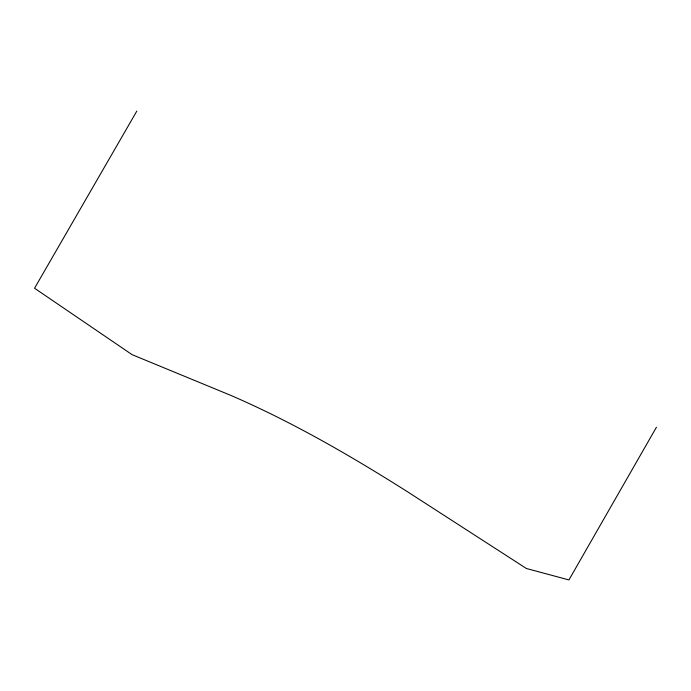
<?xml version="1.0" encoding="UTF-8"?>
<svg xmlns="http://www.w3.org/2000/svg" width="691" height="691" viewBox="0 0 691 691"><rect width="100%" height="100%" fill="white"/><g stroke="black" fill="none" stroke-linecap="round" stroke-linejoin="round"><path stroke-width="1.04" d="M656.45 427.193L568.926 579.93L526.369 568.486L408.191 492.191C351.313 456.172 292.803 422.227 230.949 395.442L132.111 354.673L34.55 288.233L136.835 111.07"/></g></svg>
